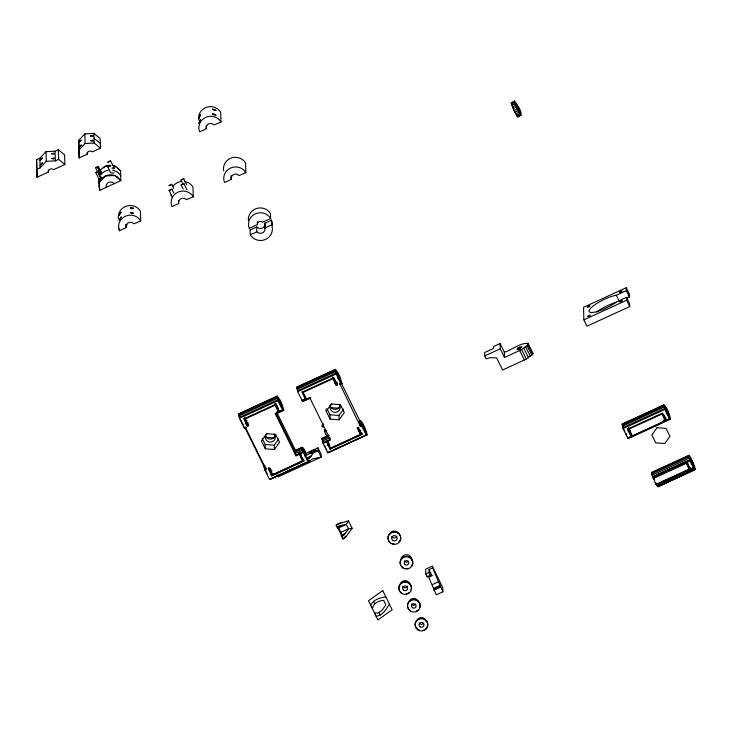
<?xml version="1.0" encoding="UTF-8"?>
<svg xmlns="http://www.w3.org/2000/svg" width="732" height="732" viewBox="0 0 732 732"><rect width="100%" height="100%" fill="white"/><g stroke="black" fill="none" stroke-linecap="round" stroke-linejoin="round"><path stroke-width="1.1" d="M99.973 178.48C102.864 173.402 99.204 181.682 99.671 179.148M306.552 455.03L304.347 450.546L303.304 449.805L305.125 454.929L308.785 461.608L307.998 460.876L308.026 461.846L269.541 479.497L264.92 470.1L266.164 469.523L245.339 427.168L244.095 427.735L239.474 418.338L238.486 414.074L277.071 396.113C280.813 399.654 282.598 405.391 283.723 410.387L275.616 414.102M239.721 416.27L239.739 416.947M277.071 396.113L277.959 400.688L282.579 410.085L279.295 411.594L275.699 404.274L243.774 418.914L247.379 426.225L248.624 425.658L248.596 424.871L247.352 425.448M302.215 391.501L305.519 397.385L305.583 399.535L302.298 401.045L297.677 391.647L296.78 387.072L335.274 369.422C339.017 372.963 340.801 378.7 341.926 383.696L340.481 384.346L339.52 383.175L360.364 426.326L361.617 425.75C357.179 412.308 367.363 430.443 366.997 434.918L328.503 452.568L327.716 451.836L327.744 452.797L366.238 435.147L366.21 434.186L366.997 434.918M305.519 454.142A17.742 4.31 -26.2 0 0 307.943 452.44L317.963 447.847L321.073 454.179L321.156 457.116L312.198 458.991L310.24 460.684L270.392 478.957M335.274 369.422L336.162 373.997L340.783 383.394L339.538 383.961M341.707 536.583C338.751 526.848 332.969 526.729 346.327 524.387L348.487 520.891L352.11 528.257L346.263 536.455L342.887 538.981L341.707 536.583L344.406 534.662L348.533 528.87L352.11 528.257M342.887 538.981L342.53 537.032M517.835 116.9C525.997 115.162 516.426 104.539 514.66 101.043L511.192 103.157L513.965 110.486L517.835 116.9L517.808 115.857M627.681 438.01L623.06 428.613L622.173 424.038L663.942 404.878C667.685 408.419 669.469 414.156 670.594 419.152L628.623 438.395L627.663 437.224L627.681 438.01L630.966 436.501L630.783 433.381L628.916 428.522M623.316 426.536L623.335 427.223M630.966 436.501L627.37 429.181L662.57 413.04L666.166 420.36L669.46 418.85L664.839 409.453L663.942 404.878M656.714 484.145L656.384 484.593L658.05 486.743L695.4 469.349C690.377 452.568 684.283 450.116 693.524 467.812L690.239 469.313L686.625 461.215M658.05 486.743L695.4 469.349M95.663 167.784L98.536 166.466L95.663 167.784L97.466 171.453M95.8 172.606L98.674 171.288L95.8 172.606L99.406 179.953M107.888 167.061L110.715 165.661L107.888 167.061L110.624 172.606L113.378 173.2L114.082 172.77M110.633 160.921L107.76 162.239L110.578 160.83L114.219 168.204L111.758 168.113M172.047 196.634L169.083 190.375L171.855 189.103L173.914 193.275M171.773 184.363L168.9 185.681L171.718 184.281L173.777 188.444M171.91 189.195L169.083 190.595M183 184.217L180.996 180.136L183.668 178.7L186.88 184.94M183.137 189.048L181.124 184.967L183.805 183.522L187.008 189.771M183.869 178.818L180.996 180.136M183.997 183.65L181.124 184.967M528.037 344.735L528.001 343.354C519.473 342.951 512.235 349.905 504.366 352.211L504.513 357.509L521.669 349.567L528.037 344.735L532.704 354.233L526.335 359.055L502.628 370.008L496.671 357.893L489.891 357.673L486.185 358.854L484.73 355.908L484.639 352.531L493.588 348.432L493.533 346.51L500.084 343.5L504.366 352.211M532.704 354.233L532.997 353.4L528.001 343.354M302.591 461.096L299.269 454.343L299.223 452.577L302.938 460.154L302.591 461.096L272.762 474.784L269.449 468.013L268.205 468.59L271.801 475.91L272.13 475.022L303.844 460.144M272.762 474.784L273.109 473.833M271.801 475.91L303.725 461.27L304.045 460.382M326.39 441.112L330.013 449.219L330.333 448.332L362.258 433.692M327.241 440.719L330.59 448.258L330.937 447.316M330.59 448.258L360.418 434.579L360.766 433.628L357.975 427.955M666.541 471.298L653.081 477.465L653.063 476.706L686.177 461.517L686.204 462.276L652.907 477.118L655.991 484.328L656.009 482.69M690.239 469.313L690.368 468.187M693.524 467.812L695.308 469.651M99.945 173.438L101.181 171.864L99.964 174.253M370.657 605.154C373.485 599.471 380.045 597.715 385.837 596.855M307.641 459.11L310.341 457.189L314.467 451.406L318.045 450.793L321.156 457.116L278.242 476.797L276.65 475.297M389.461 604.22C386.176 609.07 382.735 615.749 376.102 616.225M274.354 449.512L279.523 442.293L275.635 434.378L266.576 433.683L261.406 440.902L265.295 448.817L274.354 449.512L274.235 445.166L278.755 438.852M326.124 409.023L326.179 411.201L330.077 419.107L339.136 419.802L339.007 415.465L343.537 409.142M326.179 411.201L331.349 403.982L340.407 404.668L344.305 412.583L339.136 419.802M340.106 406.416L338.806 408.218L330.882 407.614M39.885 158.185L45.988 151.67L55.074 151.222L58.359 149.712L64.599 154.845L64.864 164.49L53.482 169.714L53.024 169.321A2.955 2.846 -1.6 0 0 48.394 171.444L48.431 172.029L37.039 177.254L36.6 159.686L39.885 158.185L40.159 167.838L36.865 169.339L37.039 177.254M40.159 167.838L46.262 161.324L55.339 160.875L58.624 159.366L64.864 164.49M78.736 140.361L84.839 133.855L93.925 133.398L100.165 138.531L100.43 148.184L92.333 151.899L91.875 151.506A2.955 2.846 -1.6 0 0 87.254 153.619L87.282 154.214L79.175 157.929L78.736 140.361L78.91 148.276M100.43 148.184L94.19 143.051L85.113 143.509L79.01 150.014L79.175 157.929M103.743 167.912L105.262 166.292L107.531 166.173M337.452 527.928L336.244 525.475L338.605 523.709L348.487 520.891M371.234 606.343L372.533 608.237C373.311 602.985 379.002 600.752 383.678 600.35L385.883 604.833L381.756 610.625L377.593 613.041L374.811 612.876L375.104 614.203M125.483 226.28L126.124 225.84A3.422 0.833 -26.2 0 0 126.087 224.559L125.437 224.706M518 348.002C512.922 353.089 528.907 343.39 518 348.002L518.933 349.905M308.822 461.508L310.24 460.684M206.314 128.795L199.69 131.833L199.022 129.829A11.877 11.456 -1.6 0 1 219.756 120.323L220.945 122.088L214.165 124.907A4.548 4.383 -1.6 0 0 206.232 128.548L206.232 125.904M126.06 227.661L125.977 227.414A4.548 4.383 -1.6 0 1 133.919 223.772L140.69 220.954L139.51 219.188A11.877 11.456 -1.6 0 0 118.767 228.695L119.435 230.699L126.06 227.661L125.977 224.587M178.645 203.551L172.011 206.589L171.343 204.585A11.877 11.456 -1.6 0 1 192.086 195.078L193.266 196.844L186.495 199.662A4.548 4.383 -1.6 0 0 178.562 203.304L178.562 200.66M231.22 179.441L224.587 182.478L223.919 180.475A11.877 11.456 -1.6 0 1 244.662 170.968L245.842 172.734L239.071 175.552A4.548 4.383 -1.6 0 0 231.138 179.194L231.111 175.579M511.192 103.157L514.66 101.043M511.421 104.09L514.706 102.59L514.477 101.647M511.842 105.381L515.127 103.88L514.706 102.59M512.437 106.945L515.721 105.445L515.127 103.88M249.246 228.347L257.454 224.578L257.38 221.686M270.721 218.502L262.504 222.263L262.047 221.869A2.955 2.846 -1.6 0 0 257.426 223.992L257.454 224.578M513.159 108.684L516.444 107.183L515.721 105.445M250.024 229.93L256.905 227.057A4.548 4.383 -1.6 0 0 264.847 223.416L271.499 220.085M513.965 110.486L517.25 108.986L521.12 115.391M517.24 109.562L518.887 108.812C509.399 90.246 523.627 124.431 518.887 108.812M514.816 112.243L518.1 110.733M272.213 225.117A11.877 11.456 -1.6 0 0 272.057 222.135L271.389 220.131L272.194 226.957A11.877 11.456 -1.6 0 1 251.451 236.473L250.271 234.707L257.042 231.879A4.548 4.383 -1.6 0 0 264.975 228.247L264.764 223.169M264.892 228L271.526 224.953M515.648 113.835L518.933 112.335M516.408 115.171L519.693 113.67M517.048 116.168L520.333 114.659M517.533 116.754L520.818 115.244M238.486 414.074L277.337 396.25M296.689 387.384L335.54 369.559M238.605 414.815L277.099 397.156M296.817 388.116L335.302 370.465M238.934 415.932L277.419 398.281M297.137 389.241L335.631 371.591M239.446 417.377L277.931 399.727M297.65 390.678L336.134 373.027M239.474 418.338L277.959 400.688M297.677 391.647L336.162 373.997M248.624 425.658L245.284 418.905L275.122 405.226L274.82 403.506M332.648 376.989L332.941 378.709L303.112 392.389L306.433 399.141L309.718 397.641L330.553 439.996L327.268 441.506M275.342 406.69L277.364 405.757M337.598 378.142L339.621 377.209C330.224 358.662 344.324 392.864 339.621 377.209M245.934 423.691L247.956 422.757M334.524 383.065L336.546 382.131M246.08 424.304L248.102 423.37M335.384 383.696L337.443 382.754M276.778 411.951L279.276 410.808L279.295 411.594M302.298 401.045L302.279 400.258L306.415 398.364L306.433 399.141M336.235 384.684L337.479 384.117L337.498 384.904L336.253 385.471L332.941 378.709M275.259 403.954L278.389 410.222L278.444 411.988L275.159 413.488L295.984 455.853L299.269 454.343M244.644 427.753L246.281 427.543L245.037 428.119L244.067 426.948L244.095 427.735M283.723 410.387L283.128 410.103L275.708 413.507L276.101 413.873L276.284 413.269M302.279 400.258L302.847 401.054L310.267 397.65M340.087 383.98L341.926 383.696M276.614 413.113L283.705 409.865M304.347 400.395L307.138 399.123M340.481 384.346L341.908 383.175M302.847 401.054L303.24 401.429L310.862 397.943M626.244 287.713L583.523 307.303L583.871 319.847L586.991 326.179L629.703 306.589L629.621 303.643L626.51 297.32L616.49 301.913A17.742 4.31 -26.2 0 1 593.817 312.308A17.742 4.31 -26.2 0 1 593.625 305.647A17.742 4.31 -26.2 0 1 616.307 295.252L626.327 290.659L626.244 287.713L629.355 294.044L629.438 296.982L626.427 298.363M484.73 355.908L500.231 348.807L500.084 343.5M326.884 436.171L324.514 431.34L326.38 430.48M294.182 450.985L302.325 447.261L303.615 448.377L306.79 454.819M327.744 452.797L323.123 443.4L321.851 438.294L328.54 435.238M360.364 426.326L359.092 421.22L360.537 420.571M294.2 451.516L302.325 447.261M321.86 438.825L329.29 435.421M359.11 421.742L360.354 421.175M264.92 470.1L263.886 466.458L265.13 465.881M295.984 455.853L294.95 452.211L302.371 448.808L302.151 447.865M322.089 439.767L328.586 436.784M359.33 422.684L360.583 422.117M583.871 319.847L626.592 300.257L626.51 297.32M264.307 467.748L265.551 467.172L266.146 468.736L264.902 469.313M295.371 453.501L302.792 450.098L302.371 448.808M322.51 441.057L329.94 437.645M359.751 423.974L361.004 423.398M360.025 424.825L361.663 424.066L361.635 423.059L362.55 423.846L365.844 432.42L361.663 424.066M302.325 451.47L304.347 450.546M295.957 455.066L303.387 451.662L302.792 450.098M323.105 442.622L330.525 439.209M360.345 425.539L361.59 424.972M303.725 461.27L300.12 453.95L303.405 452.449L303.387 451.662M323.123 443.4L326.408 441.899M270.09 471.756L272.121 470.822M304.53 455.963L314.467 451.406M327.286 445.523L329.308 444.599M358.68 431.121L360.711 430.196M315.099 452.138L318.045 450.793L317.963 447.847M270.996 474.4L273.063 473.448M306.223 458.241L311.402 455.871M359.54 433.792L361.562 432.868M271.197 475.141L273.256 474.19M307.248 458.607L310.341 457.189M359.751 434.524L361.782 433.6M271.261 475.626L273.301 474.693M307.019 459.229L309.06 458.296M359.577 435.11L361.855 434.076M330.013 449.219L361.928 434.579L358.332 427.259L357.079 427.827L360.418 434.579M328.201 452.422L367.089 434.616M270.3 479.259L308.785 461.608M336.244 525.475L336.198 524.807L340.801 522.712M337.37 527.278L340.865 525.677M337.379 527.616L338.047 527.314M338.413 528.019L346.327 524.387L348.533 528.87L340.618 532.503M341.478 535.174L345.467 533.344M341.688 535.906L344.406 534.662M341.771 536.382L343.125 535.76M344.543 537.251L346.263 536.455M342.942 538.779L344.305 538.157M622.072 424.35L663.851 405.189M622.2 425.082L663.97 405.931M622.52 426.207L664.299 407.047M623.033 427.644L664.812 408.493M623.06 428.613L664.839 409.453M628.88 429.181L661.993 413.992L665.315 420.754L632.21 435.933L628.578 427.461M628.157 431.075L629.804 430.315M666.266 413.598L668.289 412.665C658.892 394.118 673.001 428.321 668.289 412.665M664.043 419.162L666.111 418.21M663.046 421.001L666.147 419.573L666.166 420.36M628.23 438.02L670.009 418.869L670.594 419.152M432.237 566.175L425.658 569.185L425.795 573.943L427.241 576.889L430.526 575.389L430.7 574.574L431.99 575.691L428.705 577.191L436.29 594.841L442.86 591.831L442.741 587.54L432.237 566.175C435.11 574.739 439.374 583.294 442.86 591.831M430.526 575.389L429.08 572.442L428.998 569.606L432.292 568.096M425.795 573.943L429.08 572.442M689.91 459.705L652.651 476.788L651.398 472.469L688.849 455.304M651.416 472.991L688.666 455.908M429.062 575.325L430.7 574.574M651.636 473.933L688.894 456.85M652.056 475.224L689.315 458.141M668.609 470.347L684.127 463.228M686.826 462.377L690.12 460.867M653.164 478.582L686.287 463.393L686.03 461.929M691.008 464.024L693.076 463.072C683.587 444.507 697.816 478.691 693.076 463.072M432.328 584.566L438.898 581.547M655.991 484.328L690.569 468.434M656.384 484.593L693.643 467.51M656.622 485.014L693.881 467.931M433.554 588.382L440.124 585.362M657.263 486.011L694.522 468.919M657.748 486.597L695.007 469.505M433.847 589.388L440.417 586.378M433.966 590.129L440.545 587.11M294.905 450.665L294.95 452.211M323.151 440.71L323.178 441.716M263.84 464.912L263.886 466.458M303.24 401.429L303.423 400.825M630.938 434.341L627.599 428.467M327.03 408.831L329.949 414.77L339.007 415.465M264.975 437.233L274.033 437.928M262.257 438.541L265.176 444.47L274.235 445.166M101.08 172.304L98.527 167.326M113.222 167.637L114.219 168.204M214.549 110.148C219.81 111.667 209.883 107.339 213.058 109.791A2.425 0.622 12.6 0 0 214.513 110.129M112.335 165.331A11.877 11.456 -1.6 0 1 114.348 165.835L117.102 167.198L120.588 170.968L120.853 180.612L99.598 190.366L98.774 185.379L99.433 182.451L105.536 175.936L114.613 175.488L117.376 176.851L120.853 180.612L114.613 175.488A11.877 11.456 -1.6 0 0 99.433 182.451L99.598 190.366L99.543 188.435M94.053 138.229L100.302 143.353M114.348 165.835L115.903 167.116M117.468 168.397L120.588 170.968M330.333 448.332L326.463 440.216M272.13 475.022L268.534 467.748M670.009 418.869L669.432 418.063L669.46 418.85M665.379 417.487L665.754 418.009M341.332 383.403L340.764 382.607L340.783 383.394M283.128 410.103L282.561 409.298L282.579 410.085M120.725 175.79L119.536 174.024A11.877 11.456 -1.6 0 0 112.472 170.163M114.229 183.659L114.082 183.439A4.548 4.383 -1.6 0 0 106.149 187.081L106.231 187.328M361.626 432.804L362.047 433.445M326.426 448.945L326.847 449.594M626.894 435.137L625.906 433.408M278.508 408.721L277.519 406.992M243.308 424.862L241.77 422.035M532.667 352.851L532.997 353.4M515.264 112.408L515.758 113.277M689.452 466.668L689.947 467.538M302.929 458.625L303.423 459.495M664.921 416.718L663.851 414.66M100.659 172.917L97.649 167.262L100.54 173.155M100.796 177.739L97.777 172.093L100.677 177.977M630.206 430.471L630.609 431.24M246.62 420.205L247.013 420.964M626.327 290.659L629.438 296.982M626.592 300.257L629.703 306.589M616.307 295.252L619.418 301.584M686.177 461.517L689.462 468.196L689.114 469.148L686.287 463.393M653.063 476.706L653.557 477.703M527.15 345.797L531.816 355.285M525.722 347.005L530.389 356.502M523.856 348.295L528.522 357.792M521.669 349.567L526.335 359.055M519.866 347.078L520.8 348.972M519.226 347.343L520.159 349.237M518.595 347.663L519.528 349.557M519.747 350.518L524.423 360.016M500.231 348.807L504.513 357.509M341.57 383.586L360.08 421.239M361.617 425.75L366.238 435.147M428.998 569.606L431.99 575.691M337.498 384.904L333.902 377.584L301.987 392.215L305.583 399.535M303.405 452.449L308.026 461.846M339.017 528.559L340.792 532.173M379.057 612.547L380.237 614.944M275.122 405.226L278.444 411.988M277.181 413.113L295.691 450.766M276.211 413.827L294.813 451.653M277.355 474.986L278.242 476.797M245.156 428.074L263.749 465.9M98.573 167.299L100.879 171.993M99.634 173.996L98.244 171.187L99.506 174.097M324.834 445.889L325.392 447.032M266.631 472.579L267.18 473.723M662.515 413.58L665.269 418.988L665.315 420.754M328.769 443.107L329.171 443.976M270.941 469.624L271.343 470.493M516.444 107.183L517.25 108.986M653.804 478.316L654.179 479.176M333.087 377.438L336.217 383.705L336.253 385.471M624.314 429.977L624.817 431.139M275.927 403.561L276.431 404.723M244.003 418.201L247.315 424.084L247.379 426.225M240.718 419.701L241.221 420.863M687.357 462.176L687.824 463.31M300.834 454.133L301.31 455.267M265.634 470.273L266.1 471.408M328.146 441.634L328.394 442.247M270.318 468.151L270.565 468.764M513.169 107.915L512.51 106.049M249.356 228.293L248.688 226.289A11.877 11.456 -1.6 0 1 269.422 216.782L270.611 218.548L270.474 213.726L269.294 211.951A11.877 11.456 -1.6 0 0 248.413 220.478M171.068 194.932L171.745 196.935M98.664 178.709L99.332 180.713M264.975 468.416L265.249 469.249M341.304 533.216L342.228 536.071M298.162 390.989L297.869 389.772M340.444 382.818L340.664 383.742M374.729 603.58L373.567 601.301M244.991 417.194L245.284 418.905M427.223 576.157L427.241 576.889M329.949 414.77L330.077 419.107M324.459 429.41L324.514 431.34M300.102 453.163L300.12 453.95M264.865 223.123L265.002 227.945M269.513 478.527L269.541 479.497M265.176 444.47L265.295 448.817M256.758 226.838L256.786 231.715M250.134 229.875L250.271 234.707M245.842 172.734L245.577 163.08L244.387 161.315A11.877 11.456 -1.6 0 0 223.653 170.821M220.945 122.088L220.671 112.435L219.49 110.669A11.877 11.456 -1.6 0 0 198.747 120.185M199.415 122.189L199.47 124.12M193.266 196.844L193.001 187.191L191.811 185.425A11.877 11.456 -1.6 0 0 184.748 181.563M140.69 220.954L140.425 211.301L139.236 209.535A11.877 11.456 -1.6 0 0 118.493 219.051M119.38 228.768L119.435 230.699M93.925 133.398L94.19 143.051M87.227 152.283L87.282 154.214M84.839 133.855L85.113 143.509M58.359 149.712L58.624 159.366M55.074 151.222L55.339 160.875M48.376 170.099L48.431 172.029M45.988 151.67L46.262 161.324M36.6 159.686L36.774 167.601M100.577 170.135A11.877 11.456 -1.6 0 1 110.276 165.176M98.793 183.531A11.877 11.456 -1.6 0 1 98.994 178.581M100.714 174.957A11.877 11.456 -1.6 0 1 108.354 170.19M172.99 186.358A11.877 11.456 -1.6 0 1 180.63 181.591M417.121 620.462A4.548 4.383 -1.6 0 1 425.868 621.139M423.453 623.298A2.498 2.406 -1.6 0 1 419.143 622.969M419.326 630.142A6.378 6.149 -1.6 0 1 415.922 621.312A6.378 6.149 -1.6 0 1 425.539 619.601A6.378 6.149 -1.6 0 1 425.594 629.026M424.203 629.895A6.378 6.149 -1.6 0 1 422.611 630.389M415.62 604.275A2.269 2.187 -1.6 0 1 411.704 603.973M409.261 601.494A4.776 4.602 -1.6 0 1 418.073 601.054M410.195 610.515A6.378 6.149 -1.6 0 1 408.282 602.418A6.378 6.149 -1.6 0 1 416.481 599.856A6.378 6.149 -1.6 0 1 419.829 607.505M417.954 610.131A6.378 6.149 -1.6 0 1 416.554 611M399.388 590.449A6.378 6.149 -1.6 0 1 404.833 581.666A6.378 6.149 -1.6 0 1 411.155 589.864M409.28 592.481A6.378 6.149 -1.6 0 1 406.297 593.853M401.52 592.874A6.378 6.149 -1.6 0 1 400.285 591.795M400.367 583.779A5.005 4.822 -1.6 0 1 410.002 584.52M407.431 586.195A2.498 2.406 -1.6 0 1 402.829 586.423M408.264 561.197A2.269 2.187 -1.6 0 1 404.348 560.895M400.697 565.013A6.378 6.149 -1.6 0 1 406.983 556.238A6.378 6.149 -1.6 0 1 411.704 565.854M407.605 568.416A6.378 6.149 -1.6 0 1 405.94 568.499M402.838 567.437A6.378 6.149 -1.6 0 1 401.603 566.358M400.953 559.541A5.463 5.261 -1.6 0 1 406.836 554.71A5.463 5.261 -1.6 0 1 411.842 560.373M396.872 536.245A2.727 2.626 -1.6 0 1 391.84 536.492M389.506 541.762A6.378 6.149 -1.6 0 1 390.238 533.097A6.378 6.149 -1.6 0 1 399.233 533.784A6.378 6.149 -1.6 0 1 398.501 542.458M393.853 543.903A6.378 6.149 -1.6 0 1 392.224 543.574M390.019 533.893A4.548 4.383 -1.6 0 1 398.409 533.482M323.443 427.186A12.728 3.093 -26.2 0 1 323.352 423.801M325.777 434.012A12.728 3.093 -26.2 0 1 325.356 433.326M338.934 404.421A5.005 4.822 -1.6 0 1 338.358 411.219A5.005 4.822 -1.6 0 1 331.303 410.679A5.005 4.822 -1.6 0 1 331.88 403.881M340.023 405.034A5.005 4.822 -1.6 0 1 330.114 405.528M311.85 452.998A3.651 0.888 -26.2 0 1 310.13 452.202A3.651 0.888 -26.2 0 1 315.657 449.887A3.651 0.888 -26.2 0 1 312.701 452.632M274.152 434.122A5.005 4.822 -1.6 0 1 273.585 440.929A5.005 4.822 -1.6 0 1 266.53 440.38A5.005 4.822 -1.6 0 1 267.107 433.582M274.976 435.97A5.005 4.822 -1.6 0 1 265.341 435.238M596.736 311.978A17.742 4.31 -26.2 0 1 616.079 302.353M198.884 118.474L200.403 114.631L198.884 118.474M199.022 123.305L200.541 119.453L199.022 123.305M119.133 215.29L121.018 212.198L119.133 215.29M119.27 220.122L121.155 217.02L119.27 220.122M40.05 160.381L42.282 158.002L40.05 160.381M40.187 165.212L42.456 162.897L40.187 165.212M78.9 142.566L81.133 140.187L78.9 142.566M79.038 147.388L81.307 145.073L79.038 147.388M278.215 398.62C279.533 406.37 287.456 414.943 278.215 398.62M587.302 307.028C590.605 307.605 591.099 303.652 587.302 307.028M587.567 316.444C590.87 317.029 591.355 313.067 587.567 316.444M619.373 292.324C622.676 292.901 623.17 288.939 619.373 292.324M619.638 301.74C622.941 302.316 623.426 298.363 619.638 301.74M51.579 153.702C54.717 155.367 55.879 152.082 51.579 153.702M51.716 158.524C54.845 160.189 56.016 156.904 51.716 158.524M90.429 135.887C93.568 137.543 94.73 134.267 90.429 135.887M90.567 140.709C93.705 142.374 94.867 139.089 90.567 140.709M130.323 207.897C134.066 210.304 135.466 207.037 130.323 207.897M130.452 212.728C133.837 214.879 135.237 211.923 130.452 212.728M212.262 113.954L213.186 114.613A2.425 0.622 12.6 0 0 214.641 114.951C218.493 116.626 213.845 112.893 212.262 113.954M657.007 427.717L651.837 434.936L655.726 442.851L664.784 443.546L669.954 436.327L666.065 428.412L657.007 427.717M382.745 590.568L368.489 600.752L377.922 619.931L392.178 609.747L382.745 590.568M420.058 626.812A2.498 2.406 -1.6 0 0 423.974 625.018A2.498 2.406 -1.6 0 0 420.415 622.648A2.498 2.406 -1.6 0 0 420.058 626.812M417.853 629.895A6.378 6.149 -1.6 0 0 427.836 625.311A6.378 6.149 -1.6 0 0 418.75 619.272A6.378 6.149 -1.6 0 0 417.853 629.895M412.546 607.734A2.269 2.187 -1.6 0 0 416.096 606.105A2.269 2.187 -1.6 0 0 412.866 603.955A2.269 2.187 -1.6 0 0 412.546 607.734M410.213 611A6.378 6.149 -1.6 0 0 420.195 606.416A6.378 6.149 -1.6 0 0 411.11 600.377A6.378 6.149 -1.6 0 0 410.213 611M401.539 593.35A6.378 6.149 -1.6 0 0 411.521 588.775A6.378 6.149 -1.6 0 0 402.435 582.736A6.378 6.149 -1.6 0 0 401.539 593.35M403.744 590.276A2.498 2.406 -1.6 0 0 407.651 588.482A2.498 2.406 -1.6 0 0 404.091 586.112A2.498 2.406 -1.6 0 0 403.744 590.276M405.189 564.656A2.269 2.187 -1.6 0 0 408.74 563.027A2.269 2.187 -1.6 0 0 405.501 560.877A2.269 2.187 -1.6 0 0 405.189 564.656M402.847 567.922A6.378 6.149 -1.6 0 0 412.83 563.338A6.378 6.149 -1.6 0 0 403.744 557.299A6.378 6.149 -1.6 0 0 402.847 567.922M392.828 540.426A2.727 2.626 -1.6 0 0 397.101 538.468A2.727 2.626 -1.6 0 0 393.212 535.879A2.727 2.626 -1.6 0 0 392.828 540.426M390.751 543.327A6.378 6.149 -1.6 0 0 400.743 538.743A6.378 6.149 -1.6 0 0 391.647 532.704A6.378 6.149 -1.6 0 0 390.751 543.327"/></g></svg>
